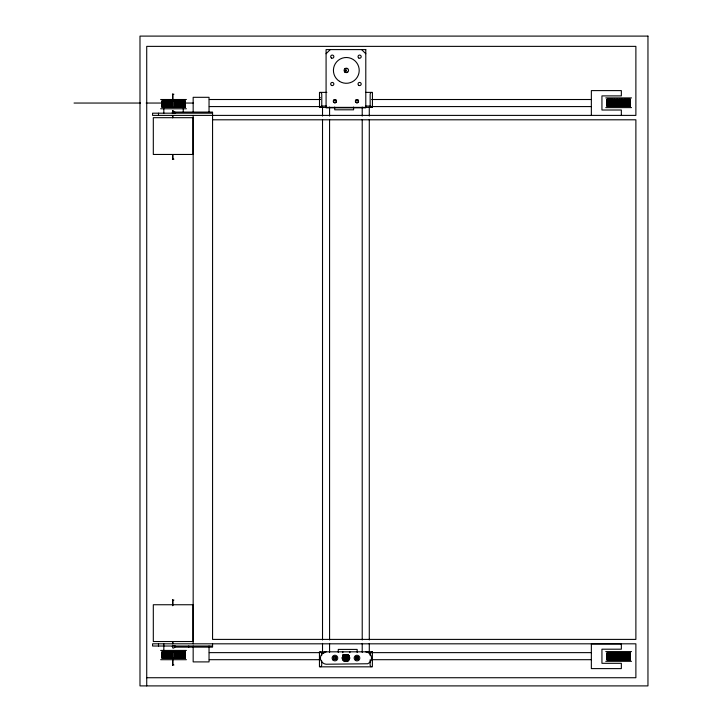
<?xml version="1.0" encoding="UTF-8"?>
<svg xmlns="http://www.w3.org/2000/svg" width="722" height="722" viewBox="0 0 722 722"><rect width="100%" height="100%" fill="white"/><g stroke="black" fill="none" stroke-linecap="round" stroke-linejoin="round"><path stroke-width="1.08" d="M607.094 659.98L607.094 652.923L630.216 652.923L630.216 659.98L607.085 659.98L607.166 652.923M630.125 99.221L630.125 106.287L607.085 106.287L607.094 99.221L630.216 99.221L630.216 106.287L630.035 99.221M371.045 92.38L370.16 93.905L370.16 106.053L371.487 107.379L372.435 105.782M319.449 653.419L320.36 651.831L321.714 653.157L323.961 653.157M320.83 666.83L321.714 665.305L321.714 660.883M333.546 100.629L334.936 99.699L336.317 100.629M336.317 101.775A1.498 1.498 0 0 1 333.745 102.109A1.498 1.498 0 0 1 334.737 99.717A1.498 1.498 0 0 1 336.317 101.775L334.936 102.695L333.546 101.775M355.603 100.629L356.993 99.699L358.374 100.629M358.374 101.775A1.498 1.498 0 0 1 355.802 102.109A1.498 1.498 0 0 1 356.794 99.717A1.498 1.498 0 0 1 358.374 101.775L356.993 102.695L355.603 101.775M333.501 657.435L334.882 656.506L336.272 657.435M336.272 658.581L334.882 659.511L333.501 658.581M355.558 657.435L356.939 656.506L358.329 657.435M358.329 658.581L356.939 659.511L355.558 658.581M326.082 53.753L330.243 49.601M320.875 92.38L321.759 93.905L321.759 106.053L320.442 107.379L319.494 105.782M172.991 645.603L172.233 646.361L172.991 648.212L174.841 647.444L174.074 645.603M347.372 660.838L344.457 660.838M345.008 68.599L347.616 68.599M347.616 72.191L345.008 72.191M326.831 92.38L319.494 92.38L319.494 107.379L372.435 107.379L372.435 92.38L365.467 92.38M172.423 94.212L173.903 94.212M319.494 97.669L320.378 97.669M605.767 97.903L631.533 97.903M319.494 99.437L320.505 99.437M160.645 99.51L186.42 99.51M209.308 99.51L319.792 99.51M371.659 99.51L591.498 99.51M185.103 100.836L161.963 100.836L162.017 107.452L185.103 107.452M74.041 103.047L140.546 103.047M146.178 103.047L161.963 103.047M184.507 103.047L193.523 103.047M321.759 106.053L326.263 106.053M365.657 106.053L370.16 106.053M209.308 106.576L319.792 106.576M371.659 106.576L591.498 106.576M605.767 107.605L631.533 107.605M160.645 108.769L186.42 108.769M212.566 113.183L152.568 113.183L152.568 115.394L635.883 115.394L635.883 46.37L146.719 46.37L146.728 685.9M172.305 115.475L172.829 115.475L172.829 117.722M212.566 119.798L635.883 119.798L635.883 639.403L212.566 639.403L212.566 112.081L175.509 112.081L175.509 113.183M172.423 159.156L173.903 159.156M172.423 600.054L173.903 600.054M212.566 646.019L152.568 646.019L152.568 643.816L635.883 643.816L635.883 677.732L146.728 677.732M160.645 650.432L186.42 650.432M605.767 651.596L631.533 651.596M185.103 651.758L161.963 651.758L162.017 658.374L185.103 658.374M209.308 652.634L319.792 652.634M371.659 652.634L591.498 652.634M160.645 659.7L186.42 659.7M209.308 659.691L319.792 659.691M342.381 659.773L348.879 659.773M371.659 659.691L591.498 659.691M605.767 661.307L631.533 661.307M172.423 664.989L173.903 664.989M345.08 70.639C348.266 72.128 344.999 67.688 345.45 70.882M361.632 49.601L365.792 53.753M372.381 653.419L371.469 651.831L370.115 653.157L370.115 655.359M371 666.83L370.115 665.305L370.115 659.782M625.604 99.221L625.622 106.287M624.692 99.221L624.701 106.287L624.729 99.221M621.516 99.221L621.534 106.287M619.819 99.221L619.828 106.287M617.481 106.287L617.472 99.221L617.445 106.287M629.196 99.221L628.934 106.287L628.925 99.221M608.926 99.221L608.935 106.287M629.801 652.923L629.801 659.98M629.602 652.923L629.602 659.98M629.214 99.221L629.214 106.287M629.214 652.923L629.214 659.98M628.925 652.923L628.925 659.98M628.393 652.923L628.393 659.98M628.014 652.923L628.014 659.98M627.355 652.923L627.355 659.98M626.895 652.923L626.895 659.98M626.127 652.923L626.127 659.98M625.595 99.221L625.595 106.287M625.595 652.923L625.595 659.98M624.729 652.923L624.729 659.98M624.142 652.923L624.142 659.98M623.194 652.923L623.194 659.98M622.563 652.923L622.563 659.98M621.552 99.221L621.552 106.287M621.552 652.923L621.552 659.98M621.344 115.303L621.344 110.015L601.94 110.015L601.94 95.891L621.344 95.891L621.344 90.602L591.354 90.602L591.354 115.303M620.893 652.923L620.893 659.98M619.855 99.221L619.855 106.287M619.855 652.923L619.855 659.98M619.178 652.923L619.178 659.98M618.122 652.923L618.122 659.98M617.445 652.923L617.445 659.98M616.408 652.923L616.408 659.98M615.749 652.923L615.749 659.98M614.738 652.923L614.738 659.98M614.106 652.923L614.106 659.98M613.159 652.923L613.159 659.98M612.572 652.923L612.572 659.98M611.705 652.923L611.705 659.98M611.173 652.923L611.173 659.98M610.406 652.923L610.406 659.98M609.937 652.923L609.937 659.98M609.287 652.923L609.287 659.98M608.899 99.221L608.899 106.287M608.899 652.923L608.899 659.98M608.375 652.923L608.375 659.98M608.086 652.923L608.086 659.98M607.698 652.923L607.698 659.98M607.085 99.221L607.166 106.287M369.285 107.055L369.285 116.061M369.285 119.446L369.285 639.999M369.285 643.374L369.285 652.39M365.819 651.885L367.742 652.354A6.173 6.173 0 0 1 367.742 663.762L326.118 664.231L324.196 663.762A6.173 6.173 0 0 1 324.196 652.354L326.118 651.885M362.218 107.055L362.218 116.061M362.218 119.446L362.218 639.999M362.218 643.374L362.218 652.39M357.155 652.48L357.155 649.412L338.275 649.412L338.275 652.48M353.599 107.073L353.599 109.798L334.719 109.798L334.719 107.073M349.881 651.831L349.881 652.67M349.439 655.802L349.439 659.773M348.428 654.854L348.428 659.773M347.679 654.809L347.679 659.773M346.668 654.809L346.668 659.773M345.91 654.809L345.91 659.773M344.899 654.809L344.899 659.773M344.15 654.809L344.15 659.773M343.13 654.809L343.13 659.773M342.824 651.831L342.824 652.67M342.824 654.809L342.824 659.773M329.575 107.055L329.575 116.061M329.575 119.446L329.575 639.999M329.575 643.374L329.575 652.39M322.517 107.055L322.517 116.061M322.517 119.446L322.517 639.999M322.517 643.374L322.517 652.39M321.714 653.157L321.714 655.359M212.566 643.816L212.566 647.129L175.509 647.129L175.509 646.019M209.037 112.081L209.037 97.308L193.162 97.308L193.162 112.081M209.037 646.019L209.037 661.903L193.162 661.903L193.162 646.019M193.162 115.394L193.162 643.816M188.749 646.019L188.749 647.129M184.967 100.836L185.058 107.452M184.967 651.758L184.967 658.374M184.895 100.836L184.895 107.452M184.895 651.758L184.895 658.374M184.615 100.836L184.615 107.452M184.615 651.758L184.615 658.374M184.471 100.836L184.471 107.452M184.471 651.758L184.471 658.374M184.029 100.836L184.029 107.452M184.029 651.758L184.029 658.374M183.803 100.836L183.803 107.452M183.803 651.758L183.803 658.374M183.198 100.836L183.198 107.452M183.244 108.769L183.244 112.081M183.198 651.758L183.198 658.374M182.91 100.836L182.91 107.452M182.91 651.758L182.91 658.374M182.152 100.836L182.152 107.452M182.152 651.758L182.152 658.374M181.809 100.836L181.809 107.452M181.809 651.758L181.809 658.374M180.915 100.836L180.915 107.452M180.915 651.758L180.915 658.374M180.518 100.836L180.518 107.452M180.518 651.758L180.518 658.374M179.516 100.836L179.516 107.452M179.516 651.758L179.516 658.374M179.074 100.836L179.074 107.452M179.074 651.758L179.074 658.374M177.982 100.836L177.982 107.452M177.982 651.758L177.982 658.374M177.513 100.836L177.513 107.452M177.513 651.758L177.513 658.374M176.349 100.836L176.349 107.452M176.349 651.758L176.349 658.374M175.852 100.836L175.852 107.452M175.852 651.758L175.852 658.374M174.643 100.836L174.643 107.452M174.643 651.758L174.643 658.374M174.146 100.836L174.146 107.452M174.146 651.758L174.146 658.374M172.928 100.836L172.928 107.452M172.928 651.758L172.928 658.374M172.829 94.212L172.829 99.807M172.829 110.998L172.829 113.237M172.829 154.67L172.829 159.156M172.829 600.054L172.829 605.65M172.829 641.488L172.829 643.726M172.829 659.394L172.829 664.989M172.666 94.212L172.666 99.807M172.666 110.998L172.666 113.237M172.666 115.475L172.666 117.722M172.666 154.67L172.666 159.156M172.666 600.054L172.666 605.65M172.666 641.488L172.666 643.726M172.666 659.394L172.666 664.989M172.423 100.836L172.423 107.452M172.423 651.758L172.423 658.374M171.213 100.836L171.213 107.452M171.213 651.758L171.213 658.374M170.726 100.836L170.726 107.452M170.726 651.758L170.726 658.374M169.562 100.836L169.562 107.452M169.562 651.758L169.562 658.374M169.092 100.836L169.092 107.452M169.092 651.758L169.092 658.374M167.991 100.836L167.991 107.452M167.991 651.758L167.991 658.374M167.558 100.836L167.558 107.452M167.558 651.758L167.558 658.374M166.547 100.836L166.547 107.452M166.547 651.758L166.547 658.374M166.15 100.836L166.15 107.452M166.15 651.758L166.15 658.374M165.257 100.836L165.257 107.452M165.257 651.758L165.257 658.374M164.914 100.836L164.914 107.452M164.914 651.758L164.914 658.374M164.156 100.836L164.156 107.452M164.156 651.758L164.156 658.374M163.876 100.836L163.876 107.452M163.831 108.769L163.831 113.183M163.831 643.816L163.831 650.432M163.876 651.758L163.876 658.374M163.262 100.836L163.262 107.452M163.262 651.758L163.262 658.374M163.046 100.836L163.046 107.452M163.046 651.758L163.046 658.374M162.594 100.836L162.594 107.452M162.594 651.758L162.594 658.374M162.45 100.836L162.45 107.452M162.45 651.758L162.45 658.374M162.107 100.836L162.179 107.452M162.107 651.758L162.179 658.374M158.488 113.183L158.488 115.394M158.488 643.816L158.488 646.019M348.455 655.016A3.601 3.601 0 0 1 347.291 660.892A3.601 3.601 0 0 1 342.318 657.562M342.589 656.19A3.601 3.601 0 0 1 343.365 655.016M607.274 652.923L607.265 659.98L607.265 652.923M607.518 652.923L607.518 659.98L607.5 652.923M630.035 652.923L630.026 659.98L630.035 652.923M630.207 652.923L630.207 659.98L630.135 652.923M343.979 654.619L341.993 658.058L343.979 661.496L347.95 661.496L349.935 658.058L347.95 654.619L343.979 654.619M172.991 110.998L172.233 112.84L174.074 113.607L174.841 111.766L172.991 110.998M647.959 36.1L139.987 36.1L139.987 685.9L647.959 685.9L647.959 36.1M365.792 49.601L326.082 49.601L326.082 107.831L365.792 107.831L365.792 49.601M193.009 117.686L153.308 117.686L153.308 154.463L193.009 154.463L193.009 117.686M193.009 604.747L153.308 604.747L153.308 641.524L193.009 641.524L193.009 604.747M621.344 643.898L591.354 643.898L591.354 668.608L621.344 668.608L621.344 663.31L601.94 663.31L601.94 649.195L621.344 649.195L621.344 643.898M372.381 651.831L319.449 651.831L319.449 666.83L372.381 666.83L372.381 651.831M626.922 106.287L626.904 99.221L626.895 106.287M624.169 106.287L624.151 99.221L624.142 106.287M623.167 106.287L623.149 99.221L623.194 106.287M622.59 106.287L622.572 99.221L622.563 106.287M620.929 106.287L620.911 99.221L620.893 106.287M619.214 106.287L619.196 99.221L619.178 106.287M618.104 106.287L618.086 99.221L618.122 106.287M616.389 106.287L616.371 99.221L616.408 106.287M615.785 106.287L615.767 99.221L615.749 106.287M614.729 106.287L614.711 99.221L614.738 106.287M614.151 106.287L614.133 99.221L614.106 106.287M613.149 106.287L613.131 99.221L613.159 106.287M612.608 106.287L612.599 99.221L612.572 106.287M611.696 106.287L611.678 99.221L611.705 106.287M610.397 106.287L610.379 99.221L610.406 106.287M629.602 106.287L629.593 99.221L629.602 106.287M629.783 106.287L629.783 99.221L629.801 106.287M628.375 106.287L628.366 99.221L628.393 106.287M628.032 106.287L628.014 99.221L628.014 106.287M627.337 106.287L627.328 99.221L627.355 106.287M626.1 106.287L626.091 99.221L626.127 106.287M611.209 106.287L611.2 99.221L611.173 106.287M609.973 106.287L609.964 99.221L609.937 106.287M609.287 106.287L609.269 99.221L609.287 106.287M608.375 106.287L608.366 99.221L608.375 106.287M608.104 106.287L608.104 99.221L608.086 106.287M607.698 106.287L607.698 99.221L607.698 106.287M607.518 106.287L607.518 99.221L607.5 106.287M607.274 106.287L607.265 99.221L607.265 106.287M356.19 659.303A1.498 1.498 0 0 0 358.446 658.004A1.498 1.498 0 0 0 356.19 656.704A1.498 1.498 0 0 0 356.19 659.303M334.133 659.303A1.498 1.498 0 0 0 336.389 658.004A1.498 1.498 0 0 0 334.133 656.704A1.498 1.498 0 0 0 334.133 659.303M339.457 81.315A12.897 12.897 0 0 0 359.204 70.882A12.897 12.897 0 0 0 340.288 58.996A12.897 12.897 0 0 0 339.457 81.315M345.206 72.317A2.22 2.22 0 0 0 348.536 70.395A2.22 2.22 0 0 0 345.206 68.473A2.22 2.22 0 0 0 345.206 72.317M358.78 58.004A1.588 1.588 0 0 0 361.199 56.704A1.588 1.588 0 0 0 358.861 55.26A1.588 1.588 0 0 0 358.78 58.004M331.425 58.004A1.588 1.588 0 0 0 333.853 56.704A1.588 1.588 0 0 0 331.515 55.26A1.588 1.588 0 0 0 331.425 58.004M358.78 85.358A1.588 1.588 0 0 0 361.199 84.059A1.588 1.588 0 0 0 358.861 82.606A1.588 1.588 0 0 0 358.78 85.358M356.09 102.542A1.588 1.588 0 0 0 358.554 101.315A1.588 1.588 0 0 0 356.262 99.789A1.588 1.588 0 0 0 356.09 102.542M334.069 102.569A1.588 1.588 0 0 0 336.497 101.26A1.588 1.588 0 0 0 334.16 99.816A1.588 1.588 0 0 0 334.069 102.569M331.47 85.386A1.588 1.588 0 0 0 333.853 84.014A1.588 1.588 0 0 0 331.47 82.633A1.588 1.588 0 0 0 331.47 85.386M356.226 659.394A1.543 1.543 0 0 0 358.536 658.058A1.543 1.543 0 0 0 356.226 656.722A1.543 1.543 0 0 0 356.226 659.394M355.585 660.504A2.825 2.825 0 0 0 359.818 658.058A2.825 2.825 0 0 0 355.585 655.612A2.825 2.825 0 0 0 355.585 660.504M334.169 659.394A1.543 1.543 0 0 0 336.479 658.058A1.543 1.543 0 0 0 334.169 656.722A1.543 1.543 0 0 0 334.169 659.394M332.698 659.773A2.825 2.825 0 0 0 337.544 659.141A2.825 2.825 0 0 0 334.566 655.26A2.825 2.825 0 0 0 332.698 659.773"/></g></svg>
